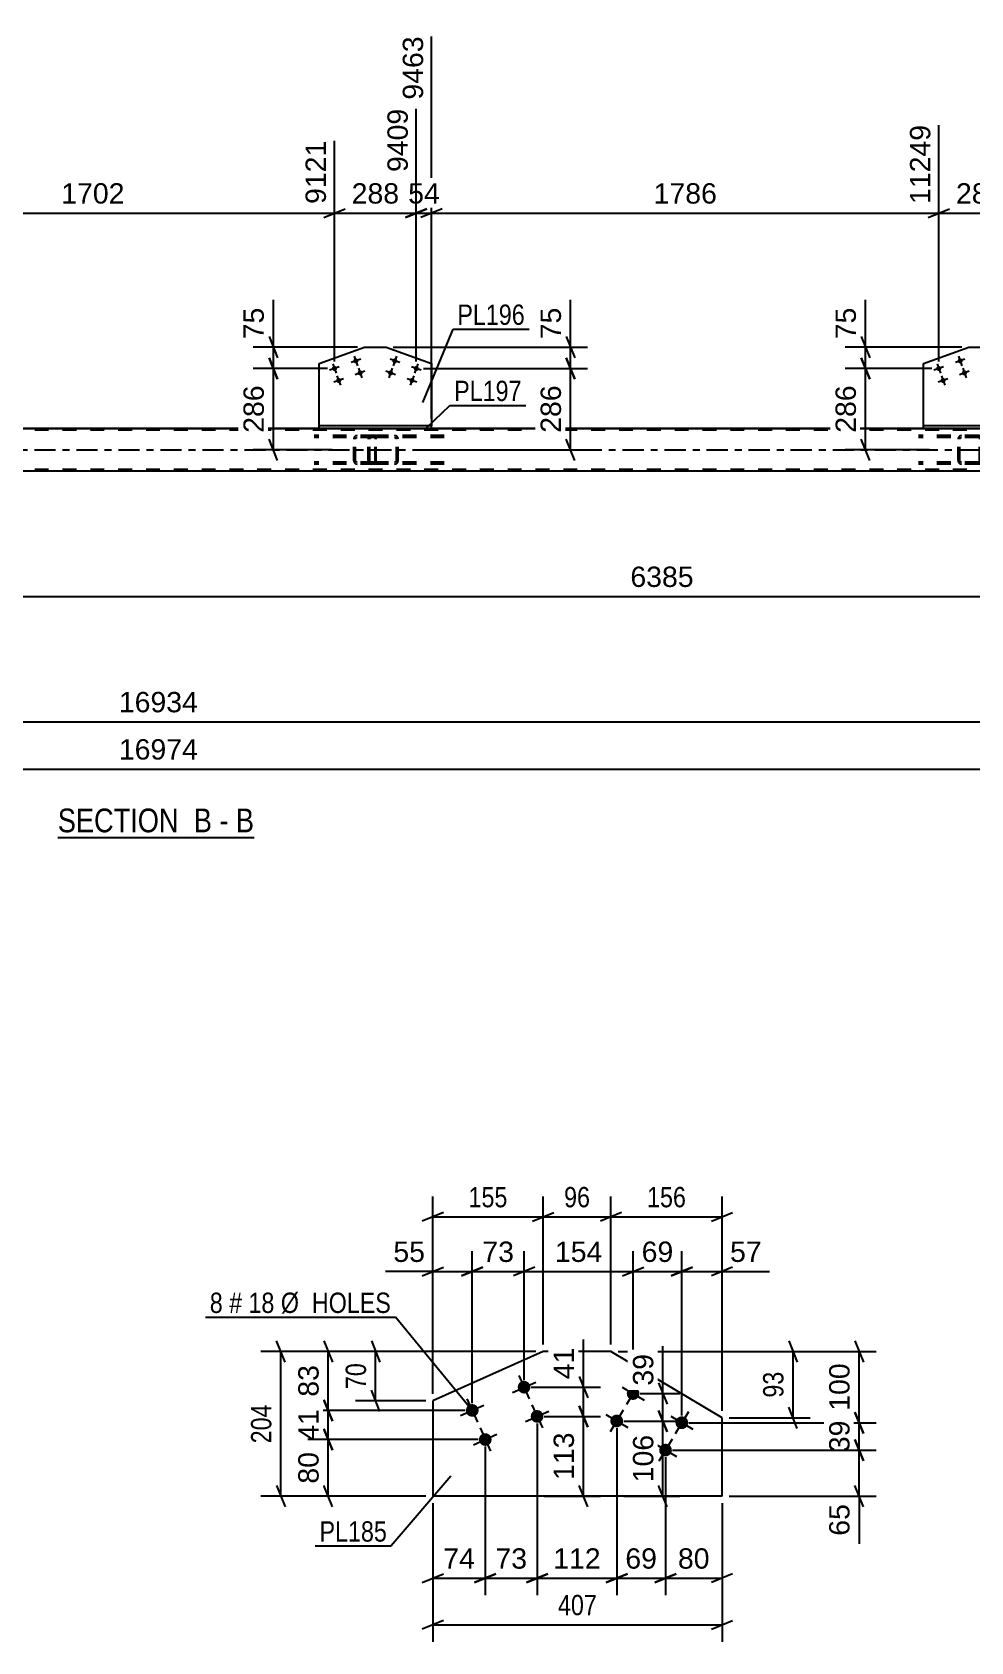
# Model space of a CAD drawing. Header units: millimetres. Extents: x 0 to 1189, y 0 to 841.
# Drawn here: x 386.7 to 519, y 217.9 to 444.7 of the extents above; entities that cross this region are included whole.
import ezdxf

# ---------------------------------------------------------------- set-up
doc = ezdxf.new("R2010")
doc.units = ezdxf.units.MM
doc.linetypes.add('DXK_LINE_DOT2', pattern=[3.9198, 1.9599, -1.9599])
doc.linetypes.add('DXK_LINE_DOT3', pattern=[5.9187, 2.979, -0.9799, 0.9799, -0.9799])
doc.styles.add('Arial', font='ARIAL.TTF', dxfattribs={"height": 0.2})
doc.styles.add('Arial Narrow', font='ARIALN.TTF', dxfattribs={"height": 0.2})

# ---------------------------------------------------------------- blocks, each defined once
blk = doc.blocks.new('Unknown-203770571-17 - 2383')
at = {"color": 6, "linetype": 'Continuous'}
blk.add_line((390.35, 331.18), (418, 331.18), dxfattribs=at)
at = {"color": 0, "linetype": 'Continuous'}
blk.add_wipeout([(408.46, 331.93), (408.46, 335.43), (390.35, 335.43), (390.35, 331.93)], dxfattribs=at)
at = {"color": 7, "linetype": 'Continuous', "style": 'Arial Narrow'}
blk.add_text('SECTION ', height=3.34, dxfattribs=at).set_placement((390.35, 331.93))
at = {"color": 0, "linetype": 'Continuous'}
blk.add_wipeout([(412.07, 331.93), (412.07, 335.43), (409.51, 335.43), (409.51, 331.93)], dxfattribs=at)
at = {"color": 7, "linetype": 'Continuous', "style": 'Arial Narrow'}
blk.add_text('B', height=3.34, dxfattribs=at).set_placement((409.51, 331.93))
at = {"color": 0, "linetype": 'Continuous'}
blk.add_wipeout([(414.39, 331.93), (414.39, 335.43), (413.12, 335.43), (413.12, 331.93)], dxfattribs=at)
at = {"color": 7, "linetype": 'Continuous', "style": 'Arial Narrow'}
blk.add_text('-', height=3.34, dxfattribs=at).set_placement((413.12, 331.93))
at = {"color": 0, "linetype": 'Continuous'}
blk.add_wipeout([(418, 331.93), (418, 335.43), (415.44, 335.43), (415.44, 331.93)], dxfattribs=at)
at = {"color": 7, "linetype": 'Continuous', "style": 'Arial Narrow'}
blk.add_text('B', height=3.34, dxfattribs=at).set_placement((415.44, 331.93))
blk = doc.blocks.new('Part-203770571-2402 - 2383')
at = {"color": 7, "linetype": 'DXK_LINE_DOT2'}
for p, q in [((434.09, 387.53), (434.05, 387.34)), ((434.05, 384.3), (434.05, 387.34)), ((434.3, 387.34), (434.32, 387.43)), ((434.3, 384.3), (434.3, 387.34)), ((434.32, 387.43), (434.38, 387.51)), ((434.56, 387.82), (434.36, 387.79)), ((434.38, 387.51), (434.46, 387.56)), ((434.46, 387.56), (434.56, 387.58)), ((444.79, 387.82), (434.56, 387.82)), ((444.79, 387.58), (434.56, 387.58)), ((437.99, 387.79), (437.79, 387.82)), ((437.79, 387.58), (437.89, 387.56)), ((437.89, 387.56), (437.97, 387.51)), ((437.97, 387.51), (438.03, 387.43)), ((438.03, 387.43), (438.05, 387.34)), ((438.05, 384.3), (438.05, 387.34)), ((438.3, 387.34), (438.27, 387.53)), ((438.3, 384.3), (438.3, 387.34)), ((434.05, 384.3), (434.09, 384.12)), ((434.32, 384.21), (434.3, 384.3)), ((434.38, 384.13), (434.32, 384.21)), ((434.36, 383.86), (434.56, 383.82)), ((434.46, 384.08), (434.38, 384.13)), ((434.56, 384.06), (434.46, 384.08)), ((444.79, 384.06), (434.56, 384.06)), ((444.79, 383.82), (434.56, 383.82)), ((437.89, 384.08), (437.79, 384.06)), ((437.79, 383.82), (437.99, 383.86)), ((437.97, 384.13), (437.89, 384.08)), ((438.03, 384.21), (437.97, 384.13)), ((438.05, 384.3), (438.03, 384.21)), ((438.27, 384.12), (438.3, 384.3))]:
    blk.add_line(p, q, dxfattribs=at)
for centre, start, end in [((434.54, 387.32), 110.7583, 155.68), ((437.81, 387.32), 24.32, 69.2417), ((434.54, 384.32), 204.32, 249.2417), ((437.81, 384.32), 290.7583, 335.68)]:
    blk.add_arc(centre, 0.496, start, end, dxfattribs=at)
blk = doc.blocks.new('Part-203770571-2577 - 2383')
at = {"color": 7, "linetype": 'DXK_LINE_DOT2'}
for p, q in [((434.95, 387.82), (426.45, 387.82)), ((434.95, 387.58), (426.45, 387.58)), ((432.07, 387.53), (432.03, 387.34)), ((432.03, 384.3), (432.03, 387.34)), ((432.29, 387.34), (432.31, 387.43)), ((432.29, 384.3), (432.29, 387.34)), ((432.31, 387.43), (432.36, 387.51)), ((432.54, 387.82), (432.35, 387.79)), ((432.36, 387.51), (432.44, 387.56)), ((432.44, 387.56), (432.54, 387.58)), ((434.05, 387.58), (434.05, 387.82)), ((435.05, 387.79), (434.95, 387.82)), ((434.95, 387.58), (435, 387.56)), ((435, 387.56), (435.04, 387.51)), ((435.04, 387.51), (435.07, 387.43)), ((435.14, 387.68), (435.05, 387.79)), ((435.07, 387.43), (435.08, 387.34)), ((435.08, 384.3), (435.08, 387.34)), ((435.19, 387.53), (435.14, 387.68)), ((435.21, 387.34), (435.19, 387.53)), ((435.21, 384.3), (435.21, 387.34)), ((434.95, 384.06), (426.45, 384.06)), ((434.95, 383.82), (426.45, 383.82)), ((432.03, 384.3), (432.07, 384.12)), ((432.31, 384.21), (432.29, 384.3)), ((432.36, 384.13), (432.31, 384.21)), ((432.35, 383.86), (432.54, 383.82)), ((432.44, 384.08), (432.36, 384.13)), ((432.54, 384.06), (432.44, 384.08)), ((434.05, 383.82), (434.05, 384.06)), ((435, 384.08), (434.95, 384.06)), ((434.95, 383.82), (435.05, 383.86)), ((435.04, 384.13), (435, 384.08)), ((435.07, 384.21), (435.04, 384.13)), ((435.05, 383.86), (435.14, 383.96)), ((435.08, 384.3), (435.07, 384.21)), ((435.14, 383.96), (435.19, 384.12)), ((435.19, 384.12), (435.21, 384.3))]:
    blk.add_line(p, q, dxfattribs=at)
for centre, start, end in [((432.52, 387.33), 111.1513, 156.1049), ((432.52, 384.32), 203.8951, 248.8487)]:
    blk.add_arc(centre, 0.492, start, end, dxfattribs=at)
blk = doc.blocks.new('Bolt-203770571-2581 - 2383')
at = {"linetype": 'Continuous'}
for points in [[(429.66, 397.4, -1), (428.98, 397.16, -1)], [(432.68, 398.47, -1), (432, 398.23, -1)], [(433.28, 396.78, -1), (432.6, 396.54, -1)], [(430.26, 395.71, -1), (429.58, 395.47, -1)]]:
    blk.add_hatch(color=1, dxfattribs=at).paths.add_polyline_path(points)
at = {"color": 1, "linetype": 'Continuous'}
for p, q in [((430, 397.52), (428.64, 397.04)), ((429.08, 397.96), (429.56, 396.6)), ((433.02, 398.59), (431.66, 398.11)), ((432.1, 399.03), (432.58, 397.67)), ((432.7, 397.33), (433.18, 395.98)), ((430.6, 395.83), (429.24, 395.35)), ((429.68, 396.26), (430.16, 394.91)), ((433.62, 396.9), (432.26, 396.41))]:
    blk.add_line(p, q, dxfattribs=at)
blk = doc.blocks.new('Part-203770571-2441 - 2383')
at = {"color": 2, "linetype": 'Continuous'}
for p, q in [((443.01, 389.22), (427.16, 389.22)), ((427.16, 388.82), (427.16, 389.22)), ((443.01, 388.82), (427.16, 388.82)), ((443.01, 388.82), (443.01, 389.22))]:
    blk.add_line(p, q, dxfattribs=at)
blk = doc.blocks.new('Part-203770571-2519 - 2383')
at = {"color": 2, "linetype": 'Continuous'}
for p, q in [((528.15, 389.22), (512.29, 389.22)), ((512.29, 388.82), (512.29, 389.22)), ((528.15, 388.82), (512.29, 388.82)), ((528.15, 388.82), (528.15, 389.22))]:
    blk.add_line(p, q, dxfattribs=at)
blk = doc.blocks.new('Part-203770571-2638 - 2383')
at = {"color": 7, "linetype": 'DXK_LINE_DOT2'}
for p, q in [((741.84, 388.58), (79.28, 388.58)), ((87.28, 388.82), (741.84, 388.82)), ((443.01, 388.82), (427.16, 388.82)), ((528.15, 388.82), (512.29, 388.82)), ((741.84, 383.06), (79.28, 383.06)), ((741.84, 382.82), (176.68, 382.82))]:
    blk.add_line(p, q, dxfattribs=at)
at = {"color": 2, "linetype": 'Continuous'}
for p, q in [((427.16, 388.82), (361.25, 388.82)), ((512.29, 388.82), (443.01, 388.82)), ((602.36, 382.82), (352.95, 382.82))]:
    blk.add_line(p, q, dxfattribs=at)
at = {"color": 7, "linetype": 'DXK_LINE_DOT3'}
blk.add_line((79.28, 385.82), (741.84, 385.82), dxfattribs=at)
blk = doc.blocks.new('Part-203770571-2642 - 2383')
at = {"color": 7, "linetype": 'DXK_LINE_DOT2'}
for p, q in [((520.08, 387.82), (511.58, 387.82)), ((520.08, 387.58), (511.58, 387.58)), ((517.21, 387.53), (517.17, 387.34)), ((517.17, 384.3), (517.17, 387.34)), ((517.42, 387.34), (517.44, 387.43)), ((517.42, 384.3), (517.42, 387.34)), ((517.44, 387.43), (517.49, 387.51)), ((517.67, 387.82), (517.48, 387.79)), ((517.49, 387.51), (517.58, 387.56)), ((517.58, 387.56), (517.67, 387.58)), ((519.18, 387.58), (519.18, 387.82)), ((520.18, 387.79), (520.08, 387.82)), ((520.08, 387.58), (520.13, 387.56)), ((520.13, 387.56), (520.18, 387.51)), ((520.27, 387.68), (520.18, 387.79)), ((520.18, 387.51), (520.2, 387.43)), ((520.2, 387.43), (520.21, 387.34)), ((520.21, 384.3), (520.21, 387.34)), ((520.33, 387.53), (520.27, 387.68)), ((520.35, 387.34), (520.33, 387.53)), ((520.35, 384.3), (520.35, 387.34)), ((520.08, 384.06), (511.58, 384.06)), ((520.08, 383.82), (511.58, 383.82)), ((517.17, 384.3), (517.21, 384.12)), ((517.44, 384.21), (517.42, 384.3)), ((517.49, 384.13), (517.44, 384.21)), ((517.48, 383.86), (517.67, 383.82)), ((517.58, 384.08), (517.49, 384.13)), ((517.67, 384.06), (517.58, 384.08)), ((519.18, 383.82), (519.18, 384.06)), ((520.13, 384.08), (520.08, 384.06)), ((520.08, 383.82), (520.18, 383.86)), ((520.18, 384.13), (520.13, 384.08)), ((520.2, 384.21), (520.18, 384.13)), ((520.18, 383.86), (520.27, 383.96)), ((520.21, 384.3), (520.2, 384.21)), ((520.27, 383.96), (520.33, 384.12)), ((520.33, 384.12), (520.35, 384.3))]:
    blk.add_line(p, q, dxfattribs=at)
for centre, start, end in [((517.66, 387.33), 111.1513, 156.1049), ((517.66, 384.32), 203.8951, 248.8487)]:
    blk.add_arc(centre, 0.492, start, end, dxfattribs=at)
blk = doc.blocks.new('Part-203770571-2705 - 2383')
at = {"color": 2, "linetype": 'Continuous'}
for p, q in [((427.16, 398), (433.57, 400.27)), ((433.57, 400.27), (436.6, 400.27)), ((436.6, 400.27), (443.01, 398)), ((427.16, 389.22), (427.16, 398)), ((443.01, 398), (443.01, 389.22))]:
    blk.add_line(p, q, dxfattribs=at)
at = {"color": 7, "linetype": 'DXK_LINE_DOT2'}
blk.add_line((443.01, 389.22), (427.16, 389.22), dxfattribs=at)
blk = doc.blocks.new('Bolt-203770571-2706 - 2383')
at = {"linetype": 'Continuous'}
for points in [[(437.57, 396.54, -1), (436.89, 396.78, -1)], [(438.17, 398.23, -1), (437.49, 398.47, -1)], [(441.19, 397.16, -1), (440.51, 397.4, -1)], [(440.58, 395.47, -1), (439.91, 395.71, -1)]]:
    blk.add_hatch(color=1, dxfattribs=at).paths.add_polyline_path(points)
at = {"color": 1, "linetype": 'Continuous'}
for p, q in [((437.47, 397.33), (436.99, 395.98)), ((438.51, 398.11), (437.15, 398.59)), ((438.07, 399.03), (437.59, 397.67)), ((441.53, 397.04), (440.17, 397.52)), ((441.09, 397.96), (440.61, 396.6)), ((437.91, 396.41), (436.55, 396.9)), ((440.92, 395.35), (439.57, 395.83)), ((440.49, 396.26), (440, 394.91))]:
    blk.add_line(p, q, dxfattribs=at)
blk = doc.blocks.new('Part-203770571-2708 - 2383')
at = {"color": 2, "linetype": 'Continuous'}
for p, q in [((512.29, 398), (518.7, 400.27)), ((518.7, 400.27), (521.74, 400.27)), ((521.74, 400.27), (528.15, 398)), ((512.29, 389.22), (512.29, 398)), ((528.15, 398), (528.15, 389.22))]:
    blk.add_line(p, q, dxfattribs=at)
at = {"color": 7, "linetype": 'DXK_LINE_DOT2'}
blk.add_line((528.15, 389.22), (512.29, 389.22), dxfattribs=at)
blk = doc.blocks.new('Bolt-203770571-2709 - 2383')
at = {"linetype": 'Continuous'}
for points in [[(514.8, 397.4, -1), (514.12, 397.16, -1)], [(517.81, 398.47, -1), (517.13, 398.23, -1)], [(518.41, 396.78, -1), (517.73, 396.54, -1)], [(515.4, 395.71, -1), (514.72, 395.47, -1)]]:
    blk.add_hatch(color=1, dxfattribs=at).paths.add_polyline_path(points)
at = {"color": 1, "linetype": 'Continuous'}
for p, q in [((515.13, 397.52), (513.78, 397.04)), ((514.22, 397.96), (514.7, 396.6)), ((518.15, 398.59), (516.79, 398.11)), ((517.23, 399.03), (517.71, 397.67)), ((517.83, 397.33), (518.31, 395.98)), ((515.74, 395.83), (514.38, 395.35)), ((514.82, 396.26), (515.3, 394.91)), ((518.75, 396.9), (517.39, 396.41))]:
    blk.add_line(p, q, dxfattribs=at)
blk = doc.blocks.new('Bolt-203770571-41356 - 41353')
at = {"linetype": 'Continuous'}
for points in [[(472.17, 252.38, -1), (470.62, 253.3, -1)], [(469.86, 248.51, -1), (468.31, 249.44, -1)], [(479.03, 248.27, -1), (477.49, 249.2, -1)], [(476.73, 244.41, -1), (475.18, 245.33, -1)]]:
    blk.add_hatch(color=1, dxfattribs=at).paths.add_polyline_path(points)
at = {"color": 1, "linetype": 'Continuous'}
for p, q in [((472.32, 254.38), (470.47, 251.29)), ((469.85, 253.76), (472.94, 251.91)), ((467.54, 249.9), (470.63, 248.05)), ((470.01, 250.52), (468.16, 247.43)), ((476.72, 249.66), (479.81, 247.81)), ((479.19, 250.28), (477.34, 247.19)), ((474.41, 245.79), (477.5, 243.95)), ((476.88, 246.42), (475.03, 243.33))]:
    blk.add_line(p, q, dxfattribs=at)
blk = doc.blocks.new('Part-203770571-41354 - 41353')
at = {"color": 2, "linetype": 'Continuous'}
for p, q in [((458.71, 258.77), (443.19, 251.82)), ((468.28, 258.77), (458.71, 258.77)), ((483.92, 249.43), (468.28, 258.77)), ((443.19, 251.82), (443.19, 238.38)), ((483.92, 238.38), (483.92, 249.43)), ((483.92, 238.38), (443.19, 238.38))]:
    blk.add_line(p, q, dxfattribs=at)
blk = doc.blocks.new('Bolt-203770571-41355 - 41353')
at = {"linetype": 'Continuous'}
for points in [[(456.85, 254.11, -1), (455.21, 253.37, -1)], [(449.55, 250.84, -1), (447.91, 250.1, -1)], [(458.69, 250, -1), (457.05, 249.26, -1)], [(451.39, 246.73, -1), (449.75, 245.99, -1)]]:
    blk.add_hatch(color=1, dxfattribs=at).paths.add_polyline_path(points)
at = {"color": 1, "linetype": 'Continuous'}
for p, q in [((454.39, 253), (457.67, 254.47)), ((455.3, 255.38), (456.77, 252.1)), ((447.99, 252.11), (449.47, 248.82)), ((447.09, 249.73), (450.37, 251.2)), ((456.23, 248.9), (459.51, 250.37)), ((457.14, 251.27), (458.61, 247.99)), ((449.84, 248), (451.31, 244.72)), ((448.93, 245.62), (452.21, 247.1))]:
    blk.add_line(p, q, dxfattribs=at)
blk = doc.blocks.new('StraightDimension-203770571-35680 - 2383')
at = {"color": 7, "linetype": 'Continuous'}
for p, q in [((461.98, 401.77), (463.18, 398.77)), ((437.6, 400.27), (464.98, 400.27)), ((462.58, 397.28), (462.58, 400.27)), ((441.85, 397.28), (464.98, 397.28)), ((463.18, 395.78), (461.98, 398.78))]:
    blk.add_line(p, q, dxfattribs=at)
at = {"color": 0}
blk.add_wipeout([(461.83, 406.45), (457.63, 406.45), (457.63, 400.8), (461.83, 400.8)], dxfattribs=at)
at = {"color": 7, "linetype": 'Continuous'}
blk.add_line((462.58, 400.27), (462.58, 406.97), dxfattribs=at)
blk.add_line((462.58, 400.27), (462.58, 406.97), dxfattribs=at)
at = {"color": 3, "style": 'Arial'}
blk.add_text('75', height=2.865, rotation=90.0002, dxfattribs=at).set_placement((461.23, 401.4))
blk = doc.blocks.new('StraightDimension-203770571-34999 - 2383')
at = {"color": 7, "linetype": 'Continuous'}
for p, q in [((525.98, 398.28), (525.98, 436.09)), ((514.46, 398.28), (514.46, 431.59)), ((512.96, 418.57), (515.96, 419.77)), ((527.48, 419.77), (524.48, 418.57)), ((514.46, 419.17), (525.98, 419.17))]:
    blk.add_line(p, q, dxfattribs=at)
at = {"color": 0}
blk.add_wipeout([(524.15, 419.92), (524.15, 424.12), (516.28, 424.12), (516.28, 419.92)], dxfattribs=at)
at = {"color": 0, "linetype": 'Continuous'}
blk.add_wipeout([(525.38, 436.69), (521.18, 436.69), (521.18, 424.37), (525.38, 424.37)], dxfattribs=at)
at = {"color": 3, "linetype": 'Continuous', "style": 'Arial'}
blk.add_text('11537', height=2.865, rotation=90.0002, dxfattribs=at).set_placement((524.78, 424.97))
at = {"color": 3, "style": 'Arial'}
blk.add_text('288', height=2.865, dxfattribs=at).set_placement((516.88, 420.52))
blk = doc.blocks.new('StraightDimension-203770571-2767 - 2383')
at = {"color": 7, "linetype": 'Continuous'}
blk.add_line((66.38, 340.83), (742.64, 340.83), dxfattribs=at)
at = {"color": 0}
blk.add_wipeout([(410.67, 341.58), (410.67, 345.78), (398.35, 345.78), (398.35, 341.58)], dxfattribs=at)
at = {"color": 3, "style": 'Arial'}
blk.add_text('16974', height=2.865, dxfattribs=at).set_placement((398.95, 342.18))
blk = doc.blocks.new('StraightDimension-203770571-2791 - 2383')
at = {"color": 7, "linetype": 'Continuous'}
for p, q in [((347.75, 381.42), (347.75, 354.96)), ((603.16, 381.42), (603.16, 352.73)), ((349.25, 365.75), (346.25, 364.55)), ((601.66, 364.55), (604.66, 365.75)), ((347.75, 365.15), (603.16, 365.15))]:
    blk.add_line(p, q, dxfattribs=at)
at = {"color": 0}
blk.add_wipeout([(480.5, 365.9), (480.5, 370.1), (470.41, 370.1), (470.41, 365.9)], dxfattribs=at)
at = {"color": 0, "linetype": 'Continuous'}
blk.add_wipeout([(602.56, 364.45), (598.36, 364.45), (598.36, 352.13), (602.56, 352.13)], dxfattribs=at)
at = {"color": 3, "style": 'Arial'}
blk.add_text('6385', height=2.865, dxfattribs=at).set_placement((471.01, 366.5))
at = {"color": 3, "linetype": 'Continuous', "style": 'Arial'}
blk.add_text('13467', height=2.865, rotation=90.0002, dxfattribs=at).set_placement((601.96, 352.73))
blk = doc.blocks.new('StraightDimension-203770571-35211 - 2383')
at = {"color": 7, "linetype": 'Continuous'}
blk.add_line((67.18, 347.49), (741.84, 347.49), dxfattribs=at)
at = {"color": 0}
blk.add_wipeout([(410.67, 348.24), (410.67, 352.44), (398.35, 352.44), (398.35, 348.24)], dxfattribs=at)
at = {"color": 3, "style": 'Arial'}
blk.add_text('16934', height=2.865, dxfattribs=at).set_placement((398.95, 348.84))
blk = doc.blocks.new('StraightDimension-203770571-35000 - 2383')
at = {"color": 7, "linetype": 'Continuous'}
for p, q in [((443.01, 390.22), (443.01, 444.07)), ((514.46, 398.28), (514.46, 431.59)), ((444.51, 419.77), (441.51, 418.57)), ((512.96, 418.57), (515.96, 419.77)), ((443.01, 419.17), (514.46, 419.17))]:
    blk.add_line(p, q, dxfattribs=at)
at = {"color": 0, "linetype": 'Continuous'}
blk.add_wipeout([(513.86, 432.19), (509.66, 432.19), (509.66, 419.87), (513.86, 419.87)], dxfattribs=at)
at = {"color": 0}
blk.add_wipeout([(483.78, 419.92), (483.78, 424.12), (473.69, 424.12), (473.69, 419.92)], dxfattribs=at)
at = {"color": 3, "linetype": 'Continuous', "style": 'Arial'}
blk.add_text('11249', height=2.865, rotation=90.0002, dxfattribs=at).set_placement((513.26, 420.47))
at = {"color": 3, "style": 'Arial'}
blk.add_text('1786', height=2.865, dxfattribs=at).set_placement((474.29, 420.52))
blk = doc.blocks.new('StraightDimension-203770571-35001 - 2383')
at = {"color": 7, "linetype": 'Continuous'}
for p, q in [((443.01, 390.22), (443.01, 444.07)), ((440.85, 398.28), (440.85, 433.87)), ((439.35, 418.57), (442.35, 419.77)), ((444.51, 419.77), (441.51, 418.57)), ((440.85, 419.17), (443.01, 419.17))]:
    blk.add_line(p, q, dxfattribs=at)
at = {"color": 0, "linetype": 'Continuous'}
blk.add_wipeout([(442.41, 444.67), (438.21, 444.67), (438.21, 434.57), (442.41, 434.57)], dxfattribs=at)
at = {"color": 0}
blk.add_wipeout([(444.75, 419.92), (444.75, 424.12), (439.11, 424.12), (439.11, 419.92)], dxfattribs=at)
at = {"color": 3, "linetype": 'Continuous', "style": 'Arial'}
blk.add_text('9463', height=2.865, rotation=90.0002, dxfattribs=at).set_placement((441.81, 435.17))
at = {"color": 3, "style": 'Arial'}
blk.add_text('54', height=2.865, dxfattribs=at).set_placement((439.71, 420.52))
blk = doc.blocks.new('StraightDimension-203770571-35002 - 2383')
at = {"color": 7, "linetype": 'Continuous'}
for p, q in [((440.85, 398.28), (440.85, 433.87)), ((429.32, 398.28), (429.32, 429.37)), ((427.82, 418.57), (430.82, 419.77)), ((442.35, 419.77), (439.35, 418.57)), ((429.32, 419.17), (440.85, 419.17))]:
    blk.add_line(p, q, dxfattribs=at)
at = {"color": 0}
blk.add_wipeout([(439.02, 419.92), (439.02, 424.12), (431.15, 424.12), (431.15, 419.92)], dxfattribs=at)
at = {"color": 0, "linetype": 'Continuous'}
blk.add_wipeout([(440.25, 434.47), (436.05, 434.47), (436.05, 424.37), (440.25, 424.37)], dxfattribs=at)
at = {"color": 3, "linetype": 'Continuous', "style": 'Arial'}
blk.add_text('9409', height=2.865, rotation=90.0002, dxfattribs=at).set_placement((439.65, 424.97))
at = {"color": 3, "style": 'Arial'}
blk.add_text('288', height=2.865, dxfattribs=at).set_placement((431.75, 420.52))
blk = doc.blocks.new('StraightDimension-203770571-35003 - 2383')
at = {"color": 7, "linetype": 'Continuous'}
for p, q in [((361.25, 390.22), (361.25, 444.07)), ((429.32, 398.28), (429.32, 429.37)), ((362.75, 419.77), (359.75, 418.57)), ((427.82, 418.57), (430.82, 419.77)), ((361.25, 419.17), (429.32, 419.17))]:
    blk.add_line(p, q, dxfattribs=at)
at = {"color": 0, "linetype": 'Continuous'}
blk.add_wipeout([(428.72, 429.97), (424.52, 429.97), (424.52, 419.87), (428.72, 419.87)], dxfattribs=at)
at = {"color": 0}
blk.add_wipeout([(400.33, 419.92), (400.33, 424.12), (390.24, 424.12), (390.24, 419.92)], dxfattribs=at)
at = {"color": 3, "linetype": 'Continuous', "style": 'Arial'}
blk.add_text('9121', height=2.865, rotation=90.0002, dxfattribs=at).set_placement((428.12, 420.47))
at = {"color": 3, "style": 'Arial'}
blk.add_text('1702', height=2.865, dxfattribs=at).set_placement((390.84, 420.52))
blk = doc.blocks.new('StraightDimension-203770571-35480 - 2383')
at = {"color": 7, "linetype": 'Continuous'}
for p, q in [((420.12, 401.77), (421.32, 398.77)), ((432.57, 400.27), (417.87, 400.27)), ((420.72, 397.28), (420.72, 400.27)), ((428.32, 397.28), (417.87, 397.28)), ((421.32, 395.78), (420.12, 398.78))]:
    blk.add_line(p, q, dxfattribs=at)
at = {"color": 0}
blk.add_wipeout([(419.97, 406.45), (415.77, 406.45), (415.77, 400.8), (419.97, 400.8)], dxfattribs=at)
at = {"color": 7, "linetype": 'Continuous'}
blk.add_line((420.72, 400.27), (420.72, 406.97), dxfattribs=at)
blk.add_line((420.72, 400.27), (420.72, 406.97), dxfattribs=at)
at = {"color": 3, "style": 'Arial'}
blk.add_text('75', height=2.865, rotation=90.0002, dxfattribs=at).set_placement((419.37, 401.4))
blk = doc.blocks.new('StraightDimension-203770571-35481 - 2383')
at = {"color": 7, "linetype": 'Continuous'}
for p, q in [((428.32, 397.28), (417.87, 397.28)), ((420.12, 398.78), (421.32, 395.78)), ((420.72, 385.82), (420.72, 397.28)), ((429.02, 385.82), (417.87, 385.82)), ((421.32, 384.32), (420.12, 387.32))]:
    blk.add_line(p, q, dxfattribs=at)
at = {"color": 0}
blk.add_wipeout([(419.97, 395.49), (415.77, 395.49), (415.77, 387.62), (419.97, 387.62)], dxfattribs=at)
at = {"color": 3, "style": 'Arial'}
blk.add_text('286', height=2.865, rotation=90.0002, dxfattribs=at).set_placement((419.37, 388.22))
blk = doc.blocks.new('StraightDimension-203770571-35507 - 2383')
at = {"color": 7, "linetype": 'Continuous'}
for p, q in [((503.53, 401.77), (504.73, 398.77)), ((517.7, 400.27), (501.28, 400.27)), ((504.13, 397.28), (504.13, 400.27)), ((513.46, 397.28), (501.28, 397.28)), ((504.73, 395.78), (503.53, 398.78))]:
    blk.add_line(p, q, dxfattribs=at)
at = {"color": 0}
blk.add_wipeout([(503.38, 406.45), (499.18, 406.45), (499.18, 400.8), (503.38, 400.8)], dxfattribs=at)
at = {"color": 7, "linetype": 'Continuous'}
blk.add_line((504.13, 400.27), (504.13, 406.97), dxfattribs=at)
blk.add_line((504.13, 400.27), (504.13, 406.97), dxfattribs=at)
at = {"color": 3, "style": 'Arial'}
blk.add_text('75', height=2.865, rotation=90.0002, dxfattribs=at).set_placement((502.78, 401.4))
blk = doc.blocks.new('StraightDimension-203770571-35508 - 2383')
at = {"color": 7, "linetype": 'Continuous'}
for p, q in [((513.46, 397.28), (501.28, 397.28)), ((503.53, 398.78), (504.73, 395.78)), ((504.13, 385.82), (504.13, 397.28)), ((513.14, 385.82), (501.28, 385.82)), ((504.73, 384.32), (503.53, 387.32))]:
    blk.add_line(p, q, dxfattribs=at)
at = {"color": 0}
blk.add_wipeout([(503.38, 395.49), (499.18, 395.49), (499.18, 387.62), (503.38, 387.62)], dxfattribs=at)
at = {"color": 3, "style": 'Arial'}
blk.add_text('286', height=2.865, rotation=90.0002, dxfattribs=at).set_placement((502.78, 388.22))
blk = doc.blocks.new('StraightDimension-203770571-35681 - 2383')
at = {"color": 7, "linetype": 'Continuous'}
for p, q in [((441.85, 397.28), (464.98, 397.28)), ((461.98, 398.78), (463.18, 395.78)), ((462.58, 385.82), (462.58, 397.28)), ((443.26, 385.82), (464.98, 385.82)), ((463.18, 384.32), (461.98, 387.32))]:
    blk.add_line(p, q, dxfattribs=at)
at = {"color": 0}
blk.add_wipeout([(461.83, 395.49), (457.63, 395.49), (457.63, 387.62), (461.83, 387.62)], dxfattribs=at)
at = {"color": 3, "style": 'Arial'}
blk.add_text('286', height=2.865, rotation=90.0002, dxfattribs=at).set_placement((461.23, 388.22))
blk = doc.blocks.new('StraightDimension-203770571-45391 - 41353')
at = {"color": 7, "linetype": 'Continuous'}
for p, q in [((457.71, 258.77), (425.59, 258.77)), ((427.84, 260.27), (429.04, 257.27)), ((428.44, 250.47), (428.44, 258.77)), ((429.04, 248.97), (427.84, 251.97)), ((447.73, 250.47), (425.59, 250.47))]:
    blk.add_line(p, q, dxfattribs=at)
at = {"color": 0}
blk.add_wipeout([(427.69, 257.44), (423.49, 257.44), (423.49, 251.8), (427.69, 251.8)], dxfattribs=at)
at = {"color": 3, "style": 'Arial'}
blk.add_text('83', height=2.865, rotation=90.0002, dxfattribs=at).set_placement((427.09, 252.4))
blk = doc.blocks.new('StraightDimension-203770571-41690 - 41353')
at = {"color": 7, "linetype": 'Continuous'}
for p, q in [((468.28, 259.77), (468.28, 280.59)), ((483.92, 250.43), (483.92, 280.59)), ((469.78, 278.34), (466.78, 277.14)), ((468.28, 277.74), (483.92, 277.74)), ((482.42, 277.14), (485.42, 278.34))]:
    blk.add_line(p, q, dxfattribs=at)
at = {"color": 0}
blk.add_wipeout([(479.44, 278.49), (479.44, 282.69), (472.76, 282.69), (472.76, 278.49)], dxfattribs=at)
at = {"color": 3, "style": 'Arial Narrow'}
blk.add_text('156', height=2.863, dxfattribs=at).set_placement((473.36, 279.09))
blk = doc.blocks.new('StraightDimension-203770571-41691 - 41353')
at = {"color": 7, "linetype": 'Continuous'}
for p, q in [((458.71, 259.77), (458.71, 280.59)), ((468.28, 259.77), (468.28, 280.59)), ((457.21, 277.14), (460.21, 278.34)), ((458.71, 277.74), (468.28, 277.74)), ((469.78, 278.34), (466.78, 277.14))]:
    blk.add_line(p, q, dxfattribs=at)
at = {"color": 0}
blk.add_wipeout([(465.92, 278.49), (465.92, 282.69), (461.07, 282.69), (461.07, 278.49)], dxfattribs=at)
at = {"color": 3, "style": 'Arial Narrow'}
blk.add_text('96', height=2.863, dxfattribs=at).set_placement((461.67, 279.09))
blk = doc.blocks.new('StraightDimension-203770571-41692 - 41353')
at = {"color": 7, "linetype": 'Continuous'}
for p, q in [((443.19, 252.82), (443.19, 280.59)), ((458.71, 259.77), (458.71, 280.59)), ((444.69, 278.34), (441.69, 277.14)), ((443.19, 277.74), (458.71, 277.74)), ((457.21, 277.14), (460.21, 278.34))]:
    blk.add_line(p, q, dxfattribs=at)
at = {"color": 0}
blk.add_wipeout([(454.29, 278.49), (454.29, 282.69), (447.61, 282.69), (447.61, 278.49)], dxfattribs=at)
at = {"color": 3, "style": 'Arial Narrow'}
blk.add_text('155', height=2.863, dxfattribs=at).set_placement((448.21, 279.09))
blk = doc.blocks.new('StraightDimension-203770571-41698 - 41353')
at = {"color": 7, "linetype": 'Continuous'}
for p, q in [((443.19, 237.38), (443.19, 217.86)), ((483.92, 237.38), (483.92, 217.86)), ((444.69, 220.86), (441.69, 219.66)), ((443.19, 220.26), (483.92, 220.26)), ((482.42, 219.66), (485.42, 220.86))]:
    blk.add_line(p, q, dxfattribs=at)
at = {"color": 0}
blk.add_wipeout([(466.9, 221.01), (466.9, 225.21), (460.21, 225.21), (460.21, 221.01)], dxfattribs=at)
at = {"color": 3, "style": 'Arial Narrow'}
blk.add_text('407', height=2.863, dxfattribs=at).set_placement((460.81, 221.61))
blk = doc.blocks.new('StraightDimension-203770571-41702 - 41353')
at = {"color": 7, "linetype": 'Continuous'}
for p, q in [((469.28, 258.77), (496.32, 258.77)), ((493.32, 260.27), (494.52, 257.27)), ((493.92, 249.43), (493.92, 258.77)), ((494.52, 247.93), (493.32, 250.93)), ((484.92, 249.43), (496.32, 249.43))]:
    blk.add_line(p, q, dxfattribs=at)
at = {"color": 0}
blk.add_wipeout([(493.17, 256.53), (488.97, 256.53), (488.97, 251.67), (493.17, 251.67)], dxfattribs=at)
at = {"color": 3, "style": 'Arial Narrow'}
blk.add_text('93', height=2.863, rotation=90.0002, dxfattribs=at).set_placement((492.57, 252.27))
blk = doc.blocks.new('StraightDimension-203770571-45485 - 41353')
at = {"color": 7, "linetype": 'Continuous'}
for p, q in [((471.39, 253.84), (471.39, 272.89)), ((478.26, 249.73), (478.26, 272.89)), ((469.89, 269.44), (472.89, 270.64)), ((471.39, 270.04), (478.26, 270.04)), ((479.76, 270.64), (476.76, 269.44))]:
    blk.add_line(p, q, dxfattribs=at)
at = {"color": 0}
blk.add_wipeout([(477.65, 270.79), (477.65, 274.99), (472, 274.99), (472, 270.79)], dxfattribs=at)
at = {"color": 3, "style": 'Arial'}
blk.add_text('69', height=2.865, dxfattribs=at).set_placement((472.6, 271.39))
blk = doc.blocks.new('StraightDimension-203770571-41708 - 41353')
at = {"color": 7, "linetype": 'Continuous'}
for p, q in [((457.71, 258.77), (432.27, 258.77)), ((434.52, 260.27), (435.72, 257.27)), ((435.12, 251.82), (435.12, 258.77)), ((442.19, 251.82), (432.27, 251.82)), ((435.72, 250.32), (434.52, 253.32))]:
    blk.add_line(p, q, dxfattribs=at)
at = {"color": 0}
blk.add_wipeout([(434.37, 257.73), (430.17, 257.73), (430.17, 252.87), (434.37, 252.87)], dxfattribs=at)
at = {"color": 3, "style": 'Arial Narrow'}
blk.add_text('70', height=2.863, rotation=90.0002, dxfattribs=at).set_placement((433.77, 253.47))
blk = doc.blocks.new('StraightDimension-203770571-41790 - 41353')
at = {"color": 7, "linetype": 'Continuous'}
for p, q in [((457.71, 258.77), (418.93, 258.77)), ((422.38, 257.27), (421.18, 260.27)), ((421.78, 238.38), (421.78, 258.77)), ((442.19, 238.38), (418.93, 238.38)), ((421.18, 239.88), (422.38, 236.88))]:
    blk.add_line(p, q, dxfattribs=at)
at = {"color": 0}
blk.add_wipeout([(421.03, 251.92), (416.83, 251.92), (416.83, 245.23), (421.03, 245.23)], dxfattribs=at)
at = {"color": 3, "style": 'Arial Narrow'}
blk.add_text('204', height=2.863, rotation=90.0002, dxfattribs=at).set_placement((420.43, 245.83))
blk = doc.blocks.new('StraightDimension-203770571-45392 - 41353')
at = {"color": 7, "linetype": 'Continuous'}
for p, q in [((427.84, 251.97), (429.04, 248.97)), ((447.73, 250.47), (425.59, 250.47)), ((428.44, 246.36), (428.44, 250.47)), ((429.04, 244.86), (427.84, 247.86)), ((449.57, 246.36), (425.59, 246.36))]:
    blk.add_line(p, q, dxfattribs=at)
at = {"color": 0}
blk.add_wipeout([(427.69, 251.24), (423.49, 251.24), (423.49, 245.59), (427.69, 245.59)], dxfattribs=at)
at = {"color": 3, "style": 'Arial'}
blk.add_text('41', height=2.865, rotation=90.0002, dxfattribs=at).set_placement((427.09, 246.19))
blk = doc.blocks.new('StraightDimension-203770571-45393 - 41353')
at = {"color": 7, "linetype": 'Continuous'}
for p, q in [((427.84, 247.86), (429.04, 244.86)), ((449.57, 246.36), (425.59, 246.36)), ((428.44, 238.38), (428.44, 246.36)), ((442.19, 238.38), (425.59, 238.38)), ((429.04, 236.88), (427.84, 239.88))]:
    blk.add_line(p, q, dxfattribs=at)
at = {"color": 0}
blk.add_wipeout([(427.69, 245.19), (423.49, 245.19), (423.49, 239.55), (427.69, 239.55)], dxfattribs=at)
at = {"color": 3, "style": 'Arial'}
blk.add_text('80', height=2.865, rotation=90.0002, dxfattribs=at).set_placement((427.09, 240.15))
blk = doc.blocks.new('StraightDimension-203770571-45414 - 41353')
at = {"color": 7, "linetype": 'Continuous'}
for p, q in [((469.28, 258.77), (505.63, 258.77)), ((502.63, 260.27), (503.83, 257.27)), ((503.23, 248.73), (503.23, 258.77)), ((503.83, 247.23), (502.63, 250.23)), ((479.26, 248.73), (505.63, 248.73))]:
    blk.add_line(p, q, dxfattribs=at)
at = {"color": 0}
blk.add_wipeout([(502.48, 257.69), (498.28, 257.69), (498.28, 249.82), (502.48, 249.82)], dxfattribs=at)
at = {"color": 3, "style": 'Arial'}
blk.add_text('100', height=2.865, rotation=90.0002, dxfattribs=at).set_placement((501.88, 250.42))
blk = doc.blocks.new('StraightDimension-203770571-45415 - 41353')
at = {"color": 7, "linetype": 'Continuous'}
for p, q in [((502.63, 250.23), (503.83, 247.23)), ((479.26, 248.73), (505.63, 248.73)), ((503.23, 244.87), (503.23, 248.73)), ((503.83, 243.37), (502.63, 246.37)), ((476.95, 244.87), (505.63, 244.87))]:
    blk.add_line(p, q, dxfattribs=at)
at = {"color": 0}
blk.add_wipeout([(502.48, 249.63), (498.28, 249.63), (498.28, 243.98), (502.48, 243.98)], dxfattribs=at)
at = {"color": 3, "style": 'Arial'}
blk.add_text('39', height=2.865, rotation=90.0002, dxfattribs=at).set_placement((501.88, 244.58))
blk = doc.blocks.new('StraightDimension-203770571-45416 - 41353')
at = {"color": 7, "linetype": 'Continuous'}
for p, q in [((502.63, 246.37), (503.83, 243.37)), ((476.95, 244.87), (505.63, 244.87)), ((503.23, 238.38), (503.23, 244.87)), ((484.92, 238.38), (505.63, 238.38)), ((503.83, 236.88), (502.63, 239.88))]:
    blk.add_line(p, q, dxfattribs=at)
at = {"color": 0}
blk.add_wipeout([(502.48, 237.85), (498.28, 237.85), (498.28, 232.21), (502.48, 232.21)], dxfattribs=at)
at = {"color": 7, "linetype": 'Continuous'}
blk.add_line((503.23, 238.38), (503.23, 231.68), dxfattribs=at)
blk.add_line((503.23, 238.38), (503.23, 231.68), dxfattribs=at)
at = {"color": 3, "style": 'Arial'}
blk.add_text('65', height=2.865, rotation=90.0002, dxfattribs=at).set_placement((501.88, 232.81))
blk = doc.blocks.new('StraightDimension-203770571-45447 - 41353')
at = {"color": 7, "linetype": 'Continuous'}
for p, q in [((475.95, 243.87), (475.95, 224.42)), ((483.92, 237.38), (483.92, 224.42)), ((474.45, 226.22), (477.45, 227.42)), ((475.95, 226.82), (483.92, 226.82)), ((485.42, 227.42), (482.42, 226.22))]:
    blk.add_line(p, q, dxfattribs=at)
at = {"color": 0}
blk.add_wipeout([(482.76, 227.57), (482.76, 231.77), (477.11, 231.77), (477.11, 227.57)], dxfattribs=at)
at = {"color": 3, "style": 'Arial'}
blk.add_text('80', height=2.865, dxfattribs=at).set_placement((477.71, 228.17))
blk = doc.blocks.new('StraightDimension-203770571-45448 - 41353')
at = {"color": 7, "linetype": 'Continuous'}
for p, q in [((469.09, 247.97), (469.09, 224.42)), ((475.95, 243.87), (475.95, 224.42)), ((467.59, 226.22), (470.59, 227.42)), ((469.09, 226.82), (475.95, 226.82)), ((477.45, 227.42), (474.45, 226.22))]:
    blk.add_line(p, q, dxfattribs=at)
at = {"color": 0}
blk.add_wipeout([(475.34, 227.57), (475.34, 231.77), (469.7, 231.77), (469.7, 227.57)], dxfattribs=at)
at = {"color": 3, "style": 'Arial'}
blk.add_text('69', height=2.865, dxfattribs=at).set_placement((470.3, 228.17))
blk = doc.blocks.new('StraightDimension-203770571-45449 - 41353')
at = {"color": 7, "linetype": 'Continuous'}
for p, q in [((457.87, 248.63), (457.87, 224.42)), ((469.09, 247.97), (469.09, 224.42)), ((456.37, 226.22), (459.37, 227.42)), ((457.87, 226.82), (469.09, 226.82)), ((470.59, 227.42), (467.59, 226.22))]:
    blk.add_line(p, q, dxfattribs=at)
at = {"color": 0}
blk.add_wipeout([(467.41, 227.57), (467.41, 231.77), (459.54, 231.77), (459.54, 227.57)], dxfattribs=at)
at = {"color": 3, "style": 'Arial'}
blk.add_text('112', height=2.865, dxfattribs=at).set_placement((460.14, 228.17))
blk = doc.blocks.new('StraightDimension-203770571-45450 - 41353')
at = {"color": 7, "linetype": 'Continuous'}
for p, q in [((457.87, 248.63), (457.87, 224.42)), ((450.57, 245.36), (450.57, 224.42)), ((449.07, 226.22), (452.07, 227.42)), ((450.57, 226.82), (457.87, 226.82)), ((459.37, 227.42), (456.37, 226.22))]:
    blk.add_line(p, q, dxfattribs=at)
at = {"color": 0}
blk.add_wipeout([(457.04, 227.57), (457.04, 231.77), (451.4, 231.77), (451.4, 227.57)], dxfattribs=at)
at = {"color": 3, "style": 'Arial'}
blk.add_text('73', height=2.865, dxfattribs=at).set_placement((452, 228.17))
blk = doc.blocks.new('StraightDimension-203770571-45451 - 41353')
at = {"color": 7, "linetype": 'Continuous'}
for p, q in [((450.57, 245.36), (450.57, 224.42)), ((443.19, 237.38), (443.19, 224.42)), ((441.69, 226.22), (444.69, 227.42)), ((443.19, 226.82), (450.57, 226.82)), ((452.07, 227.42), (449.07, 226.22))]:
    blk.add_line(p, q, dxfattribs=at)
at = {"color": 0}
blk.add_wipeout([(449.71, 227.57), (449.71, 231.77), (444.06, 231.77), (444.06, 227.57)], dxfattribs=at)
at = {"color": 3, "style": 'Arial'}
blk.add_text('74', height=2.865, dxfattribs=at).set_placement((444.66, 228.17))
blk = doc.blocks.new('StraightDimension-203770571-45484 - 41353')
at = {"color": 7, "linetype": 'Continuous'}
for p, q in [((478.26, 249.73), (478.26, 272.89)), ((483.92, 250.43), (483.92, 272.89)), ((476.76, 269.44), (479.76, 270.64)), ((478.26, 270.04), (483.92, 270.04)), ((485.42, 270.64), (482.42, 269.44))]:
    blk.add_line(p, q, dxfattribs=at)
at = {"color": 0}
blk.add_wipeout([(490.09, 270.79), (490.09, 274.99), (484.45, 274.99), (484.45, 270.79)], dxfattribs=at)
at = {"color": 7, "linetype": 'Continuous'}
blk.add_line((483.92, 270.04), (490.62, 270.04), dxfattribs=at)
blk.add_line((483.92, 270.04), (490.62, 270.04), dxfattribs=at)
at = {"color": 3, "style": 'Arial'}
blk.add_text('57', height=2.865, dxfattribs=at).set_placement((485.05, 271.39))
blk = doc.blocks.new('StraightDimension-203770571-45486 - 41353')
at = {"color": 7, "linetype": 'Continuous'}
for p, q in [((456.03, 254.74), (456.03, 272.89)), ((471.39, 253.84), (471.39, 272.89)), ((457.53, 270.64), (454.53, 269.44)), ((456.03, 270.04), (471.39, 270.04)), ((469.89, 269.44), (472.89, 270.64))]:
    blk.add_line(p, q, dxfattribs=at)
at = {"color": 0}
blk.add_wipeout([(467.65, 270.79), (467.65, 274.99), (459.78, 274.99), (459.78, 270.79)], dxfattribs=at)
at = {"color": 3, "style": 'Arial'}
blk.add_text('154', height=2.865, dxfattribs=at).set_placement((460.38, 271.39))
blk = doc.blocks.new('StraightDimension-203770571-45487 - 41353')
at = {"color": 7, "linetype": 'Continuous'}
for p, q in [((448.73, 251.47), (448.73, 272.89)), ((456.03, 254.74), (456.03, 272.89)), ((447.23, 269.44), (450.23, 270.64)), ((448.73, 270.04), (456.03, 270.04)), ((457.53, 270.64), (454.53, 269.44))]:
    blk.add_line(p, q, dxfattribs=at)
at = {"color": 0}
blk.add_wipeout([(455.2, 270.79), (455.2, 274.99), (449.56, 274.99), (449.56, 270.79)], dxfattribs=at)
at = {"color": 3, "style": 'Arial'}
blk.add_text('73', height=2.865, dxfattribs=at).set_placement((450.16, 271.39))
blk = doc.blocks.new('StraightDimension-203770571-45488 - 41353')
at = {"color": 7, "linetype": 'Continuous'}
for p, q in [((443.19, 252.82), (443.19, 272.89)), ((448.73, 251.47), (448.73, 272.89)), ((441.69, 269.44), (444.69, 270.64)), ((443.19, 270.04), (448.73, 270.04)), ((450.23, 270.64), (447.23, 269.44))]:
    blk.add_line(p, q, dxfattribs=at)
at = {"color": 0}
blk.add_wipeout([(442.67, 270.79), (442.67, 274.99), (437.02, 274.99), (437.02, 270.79)], dxfattribs=at)
at = {"color": 7, "linetype": 'Continuous'}
blk.add_line((443.19, 270.04), (436.5, 270.04), dxfattribs=at)
blk.add_line((443.19, 270.04), (436.5, 270.04), dxfattribs=at)
at = {"color": 3, "style": 'Arial'}
blk.add_text('55', height=2.865, dxfattribs=at).set_placement((437.62, 271.39))
blk = doc.blocks.new('StraightDimension-203770571-45536 - 41353')
at = {"color": 7, "linetype": 'Continuous'}
for p, q in [((463.81, 255.24), (465.01, 252.24)), ((457.03, 253.74), (466.81, 253.74)), ((464.41, 249.63), (464.41, 253.74)), ((458.87, 249.63), (466.81, 249.63)), ((465.01, 248.13), (463.81, 251.13))]:
    blk.add_line(p, q, dxfattribs=at)
at = {"color": 0}
blk.add_wipeout([(463.66, 259.91), (459.46, 259.91), (459.46, 254.26), (463.66, 254.26)], dxfattribs=at)
at = {"color": 7, "linetype": 'Continuous'}
blk.add_line((464.41, 253.74), (464.41, 260.44), dxfattribs=at)
blk.add_line((464.41, 253.74), (464.41, 260.44), dxfattribs=at)
at = {"color": 3, "style": 'Arial'}
blk.add_text('41', height=2.865, rotation=90.0002, dxfattribs=at).set_placement((463.06, 254.86))
blk = doc.blocks.new('StraightDimension-203770571-45537 - 41353')
at = {"color": 7, "linetype": 'Continuous'}
for p, q in [((458.87, 249.63), (466.81, 249.63)), ((463.81, 251.13), (465.01, 248.13)), ((464.41, 238.38), (464.41, 249.63)), ((458.87, 238.38), (466.81, 238.38)), ((465.01, 236.88), (463.81, 239.88))]:
    blk.add_line(p, q, dxfattribs=at)
at = {"color": 0}
blk.add_wipeout([(463.66, 247.94), (459.46, 247.94), (459.46, 240.07), (463.66, 240.07)], dxfattribs=at)
at = {"color": 3, "style": 'Arial'}
blk.add_text('113', height=2.865, rotation=90.0002, dxfattribs=at).set_placement((463.06, 240.67))
blk = doc.blocks.new('StraightDimension-203770571-45560 - 41353')
at = {"color": 7, "linetype": 'Continuous'}
for p, q in [((474.99, 254.34), (476.19, 251.34)), ((472.39, 252.84), (477.99, 252.84)), ((475.59, 248.97), (475.59, 252.84)), ((476.19, 247.47), (474.99, 250.47)), ((470.09, 248.97), (477.99, 248.97))]:
    blk.add_line(p, q, dxfattribs=at)
at = {"color": 0}
blk.add_wipeout([(474.84, 259.01), (470.64, 259.01), (470.64, 253.36), (474.84, 253.36)], dxfattribs=at)
at = {"color": 7, "linetype": 'Continuous'}
blk.add_line((475.59, 252.84), (475.59, 259.53), dxfattribs=at)
blk.add_line((475.59, 252.84), (475.59, 259.53), dxfattribs=at)
at = {"color": 3, "style": 'Arial'}
blk.add_text('39', height=2.865, rotation=90.0002, dxfattribs=at).set_placement((474.24, 253.96))
blk = doc.blocks.new('StraightDimension-203770571-45561 - 41353')
at = {"color": 7, "linetype": 'Continuous'}
for p, q in [((474.99, 250.47), (476.19, 247.47)), ((470.09, 248.97), (477.99, 248.97)), ((475.59, 238.38), (475.59, 248.97)), ((470.09, 238.38), (477.99, 238.38)), ((476.19, 236.88), (474.99, 239.88))]:
    blk.add_line(p, q, dxfattribs=at)
at = {"color": 0}
blk.add_wipeout([(474.84, 247.61), (470.64, 247.61), (470.64, 239.74), (474.84, 239.74)], dxfattribs=at)
at = {"color": 3, "style": 'Arial'}
blk.add_text('106', height=2.865, rotation=90.0002, dxfattribs=at).set_placement((474.24, 240.34))
blk = doc.blocks.new('Mark-203770571-2437 - 2383')
at = {"color": 0}
blk.add_wipeout([(455.7, 392.69), (455.7, 395.69), (446.19, 395.69), (446.19, 392.69)], dxfattribs=at)
blk.add_wipeout([(455.7, 392.69), (455.7, 395.69), (446.19, 395.69), (446.19, 392.69)], dxfattribs=at)
at = {"color": 30, "linetype": 'Continuous'}
for p, q in [((442.32, 388.99), (445.59, 392.09)), ((445.59, 392.09), (456.3, 392.09))]:
    blk.add_line(p, q, dxfattribs=at)
at = {"color": 3, "style": 'Arial Narrow'}
blk.add_text('PL197', height=2.863, dxfattribs=at).set_placement((446.19, 392.69))
blk = doc.blocks.new('Mark-203770571-32089 - 2383')
at = {"color": 0}
blk.add_wipeout([(456.14, 403.43), (456.14, 406.43), (446.64, 406.43), (446.64, 403.43)], dxfattribs=at)
blk.add_wipeout([(456.14, 403.43), (456.14, 406.43), (446.64, 406.43), (446.64, 403.43)], dxfattribs=at)
at = {"color": 30, "linetype": 'Continuous'}
for p, q in [((441.78, 392.47), (446.04, 402.83)), ((446.04, 402.83), (456.74, 402.83))]:
    blk.add_line(p, q, dxfattribs=at)
at = {"color": 3, "style": 'Arial Narrow'}
blk.add_text('PL196', height=2.863, dxfattribs=at).set_placement((446.64, 403.43))
blk = doc.blocks.new('Mark-203770571-42256 - 41353')
at = {"color": 0}
blk.add_wipeout([(436.73, 231.98), (436.73, 234.98), (427.22, 234.98), (427.22, 231.98)], dxfattribs=at)
blk.add_wipeout([(436.73, 231.98), (436.73, 234.98), (427.22, 234.98), (427.22, 231.98)], dxfattribs=at)
at = {"color": 30, "linetype": 'Continuous'}
for p in [(445.71, 241.21), (426.62, 231.38)]:
    blk.add_line(p, (437.33, 231.38), dxfattribs=at)
at = {"color": 3, "style": 'Arial Narrow'}
blk.add_text('PL185', height=2.863, dxfattribs=at).set_placement((427.22, 231.98))
blk = doc.blocks.new('MarkSet-203770571-45376 - 41353')
at = {"color": 0}
blk.add_wipeout([(413.59, 264.2), (413.59, 267.2), (411.76, 267.2), (411.76, 264.2)], dxfattribs=at)
blk.add_wipeout([(413.59, 264.2), (413.59, 267.2), (411.76, 267.2), (411.76, 264.2)], dxfattribs=at)
blk.add_wipeout([(416.31, 264.2), (416.31, 267.2), (414.49, 267.2), (414.49, 264.2)], dxfattribs=at)
blk.add_wipeout([(416.31, 264.2), (416.31, 267.2), (414.49, 267.2), (414.49, 264.2)], dxfattribs=at)
at = {"color": 3, "style": 'Arial Narrow'}
blk.add_text('8', height=2.86, dxfattribs=at).set_placement((411.76, 264.2))
at = {"color": 0}
blk.add_wipeout([(420.87, 264.2), (420.87, 267.2), (417.21, 267.2), (417.21, 264.2)], dxfattribs=at)
blk.add_wipeout([(420.87, 264.2), (420.87, 267.2), (417.21, 267.2), (417.21, 264.2)], dxfattribs=at)
at = {"color": 3, "style": 'Arial Narrow'}
blk.add_text('#', height=2.86, dxfattribs=at).set_placement((414.49, 264.2))
at = {"color": 0}
blk.add_wipeout([(437.3, 264.2), (437.3, 267.2), (421.77, 267.2), (421.77, 264.2)], dxfattribs=at)
blk.add_wipeout([(437.3, 264.2), (437.3, 267.2), (421.77, 267.2), (421.77, 264.2)], dxfattribs=at)
at = {"color": 7, "linetype": 'Continuous'}
for p in [(411.16, 263.6), (448.73, 250.47)]:
    blk.add_line(p, (437.9, 263.6), dxfattribs=at)
at = {"color": 3, "style": 'Arial Narrow'}
for s, p in [('18', (417.21, 264.2)), ('Ø  HOLES', (421.77, 264.2))]:
    blk.add_text(s, height=2.863, dxfattribs=at).set_placement(p)

msp = doc.modelspace()

# ---------------------------------------------------------------- block references
for name in ['Part-203770571-2705 - 2383', 'Part-203770571-2708 - 2383', 'Bolt-203770571-2581 - 2383', 'Bolt-203770571-2706 - 2383', 'Bolt-203770571-2709 - 2383', 'Part-203770571-2638 - 2383', 'Part-203770571-2441 - 2383', 'Part-203770571-2519 - 2383', 'Part-203770571-2577 - 2383', 'Part-203770571-2402 - 2383', 'Part-203770571-2642 - 2383', 'StraightDimension-203770571-2767 - 2383', 'Unknown-203770571-17 - 2383', 'Part-203770571-41354 - 41353', 'Bolt-203770571-41355 - 41353', 'Bolt-203770571-41356 - 41353']:
    msp.add_blockref(name, (0, 0))

# ---------------------------------------------------------------- next in the draw order: block references
for name in ['StraightDimension-203770571-34999 - 2383', 'StraightDimension-203770571-35680 - 2383', 'StraightDimension-203770571-2791 - 2383', 'StraightDimension-203770571-41690 - 41353', 'StraightDimension-203770571-45391 - 41353', 'StraightDimension-203770571-41698 - 41353']:
    msp.add_blockref(name, (0, 0))

# ---------------------------------------------------------------- next in the draw order: block references
for name in ['StraightDimension-203770571-35000 - 2383', 'StraightDimension-203770571-35211 - 2383', 'StraightDimension-203770571-41691 - 41353']:
    msp.add_blockref(name, (0, 0))

# ---------------------------------------------------------------- next in the draw order: block references
for name in ['StraightDimension-203770571-35001 - 2383', 'StraightDimension-203770571-35507 - 2383', 'StraightDimension-203770571-41692 - 41353', 'StraightDimension-203770571-41702 - 41353']:
    msp.add_blockref(name, (0, 0))

# ---------------------------------------------------------------- next in the draw order: block references
for name in ['StraightDimension-203770571-35002 - 2383', 'StraightDimension-203770571-35508 - 2383', 'StraightDimension-203770571-45485 - 41353', 'StraightDimension-203770571-41708 - 41353']:
    msp.add_blockref(name, (0, 0))

# ---------------------------------------------------------------- next in the draw order: block references
for name in ['StraightDimension-203770571-35003 - 2383', 'StraightDimension-203770571-35681 - 2383', 'StraightDimension-203770571-41790 - 41353', 'StraightDimension-203770571-45414 - 41353']:
    msp.add_blockref(name, (0, 0))

# ---------------------------------------------------------------- next in the draw order: block references
for name in ['StraightDimension-203770571-35480 - 2383', 'Mark-203770571-2437 - 2383', 'StraightDimension-203770571-45486 - 41353', 'StraightDimension-203770571-45392 - 41353', 'StraightDimension-203770571-45415 - 41353']:
    msp.add_blockref(name, (0, 0))

# ---------------------------------------------------------------- next in the draw order: block references
for name in ['Mark-203770571-32089 - 2383', 'StraightDimension-203770571-35481 - 2383', 'StraightDimension-203770571-45487 - 41353', 'StraightDimension-203770571-45484 - 41353', 'StraightDimension-203770571-45393 - 41353', 'StraightDimension-203770571-45416 - 41353']:
    msp.add_blockref(name, (0, 0))

# ---------------------------------------------------------------- next in the draw order: block references
for name in ['StraightDimension-203770571-45488 - 41353', 'StraightDimension-203770571-45447 - 41353']:
    msp.add_blockref(name, (0, 0))

# ---------------------------------------------------------------- next in the draw order: block references
for name in ['MarkSet-203770571-45376 - 41353', 'StraightDimension-203770571-45448 - 41353']:
    msp.add_blockref(name, (0, 0))

# ---------------------------------------------------------------- next in the draw order: block references
msp.add_blockref('StraightDimension-203770571-45449 - 41353', (0, 0))

# ---------------------------------------------------------------- next in the draw order: block references
for name in ['StraightDimension-203770571-45560 - 41353', 'StraightDimension-203770571-45450 - 41353']:
    msp.add_blockref(name, (0, 0))

# ---------------------------------------------------------------- next in the draw order: block references
for name in ['StraightDimension-203770571-45536 - 41353', 'StraightDimension-203770571-45561 - 41353', 'StraightDimension-203770571-45451 - 41353']:
    msp.add_blockref(name, (0, 0))

# ---------------------------------------------------------------- next in the draw order: block references
for name in ['StraightDimension-203770571-45537 - 41353', 'Mark-203770571-42256 - 41353']:
    msp.add_blockref(name, (0, 0))

doc.saveas('drawing.dxf')
